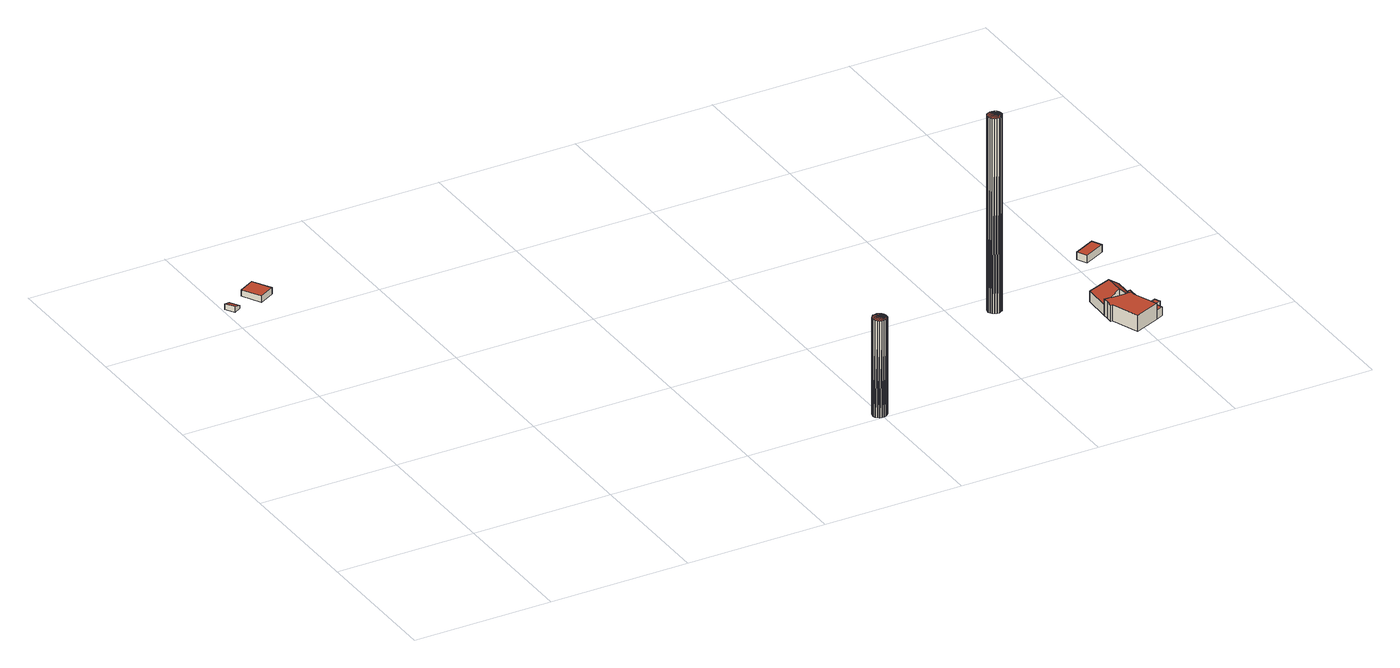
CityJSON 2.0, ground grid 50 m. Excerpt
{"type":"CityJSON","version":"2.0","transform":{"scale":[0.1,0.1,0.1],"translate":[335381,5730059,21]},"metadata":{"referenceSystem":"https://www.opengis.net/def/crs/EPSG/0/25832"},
"CityObjects":{
"building1":{"type":"Building","attributes":{"Geometrietyp2DReferenz":"3000","Gemeindeschluessel":"05170012","function":"51009_1610","roofType":"2100","measuredHeight":2.19},"geometry":[{"type":"Solid","lod":"2","boundaries":[[[[0,1,2,3]],[[4,5,1,0]],[[6,7,5,4]],[[3,2,7,6]],[[4,0,3,6]],[[1,5,7,2]]]],"semantics":{"surfaces":[{"type":"WallSurface"},{"type":"RoofSurface"},{"type":"GroundSurface"}],"values":[[0,0,0,0,1,2]]}}]},
"building2":{"type":"Building","attributes":{"Geometrietyp2DReferenz":"3000","Gemeindeschluessel":"05170012","function":"51009_1610","roofType":"1000","measuredHeight":2.34},"geometry":[{"type":"Solid","lod":"2","boundaries":[[[[8,9,10,11]],[[12,13,9,8]],[[14,15,13,12]],[[11,10,15,14]],[[12,8,11,14]],[[9,13,15,10]]]],"semantics":{"surfaces":[{"type":"WallSurface"},{"type":"RoofSurface"},{"type":"GroundSurface"}],"values":[[0,0,0,0,1,2]]}}]},
"building3":{"type":"Building","attributes":{"Geometrietyp2DReferenz":"1000","Gemeindeschluessel":"05170012","function":"51002_1251","roofType":"1000","measuredHeight":35.52},"geometry":[{"type":"Solid","lod":"2","boundaries":[[[[16,17,18]],[[17,19,18]],[[20,21,16]],[[21,17,16]],[[22,23,20]],[[23,21,20]],[[24,25,22]],[[25,23,22]],[[26,27,24]],[[27,25,24]],[[28,29,26]],[[29,27,26]],[[30,31,28]],[[31,29,28]],[[32,33,30]],[[33,31,30]],[[34,35,32]],[[35,33,32]],[[36,37,34]],[[37,35,34]],[[38,39,36]],[[39,37,36]],[[40,41,38]],[[41,39,38]],[[42,43,40]],[[43,41,40]],[[44,45,42]],[[45,43,42]],[[46,47,44]],[[47,45,44]],[[48,49,46]],[[49,47,46]],[[50,51,52]],[[52,51,48]],[[51,49,48]],[[53,50,52]],[[54,55,53]],[[55,50,53]],[[18,19,54]],[[19,55,54]],[[19,17,55]],[[17,21,55]],[[21,23,55]],[[23,25,55]],[[25,27,55]],[[27,29,55]],[[29,31,55]],[[31,33,55]],[[33,35,55]],[[35,37,55]],[[37,39,55]],[[39,41,55]],[[41,43,55]],[[43,45,55]],[[45,47,55]],[[47,49,55]],[[49,51,55]],[[51,50,55]],[[16,18,20]],[[18,54,20]],[[54,53,20]],[[53,52,20]],[[52,48,20]],[[48,46,20]],[[46,44,20]],[[44,42,20]],[[42,40,20]],[[40,38,20]],[[38,36,20]],[[36,34,20]],[[34,32,20]],[[32,30,20]],[[30,28,20]],[[28,26,20]],[[26,24,20]],[[24,22,20]]]],"semantics":{"surfaces":[{"type":"WallSurface"},{"type":"GroundSurface"},{"type":"RoofSurface"}],"values":[[0,0,0,0,0,0,0,0,0,0,0,0,0,0,0,0,0,0,0,0,0,0,0,0,0,0,0,0,0,0,0,0,0,0,0,0,0,0,0,0,1,1,1,1,1,1,1,1,1,1,1,1,1,1,1,1,1,1,2,2,2,2,2,2,2,2,2,2,2,2,2,2,2,2,2,2]]}}]},
"building4":{"type":"Building","attributes":{"Geometrietyp2DReferenz":"1000","Gemeindeschluessel":"05170012","function":"51002_1251","roofType":"1000","measuredHeight":71.6},"geometry":[{"type":"Solid","lod":"2","boundaries":[[[[56,57,58]],[[57,59,58]],[[60,61,56]],[[61,57,56]],[[62,63,60]],[[63,61,60]],[[64,65,62]],[[65,63,62]],[[66,67,64]],[[67,65,64]],[[68,69,66]],[[69,67,66]],[[70,71,68]],[[71,69,68]],[[72,73,70]],[[73,71,70]],[[74,75,72]],[[75,73,72]],[[76,77,74]],[[77,75,74]],[[78,79,76]],[[79,77,76]],[[80,81,78]],[[81,79,78]],[[82,83,80]],[[83,81,80]],[[84,85,82]],[[85,83,82]],[[86,87,84]],[[87,85,84]],[[88,89,86]],[[89,87,86]],[[90,91,88]],[[91,89,88]],[[92,93,90]],[[93,91,90]],[[94,95,92]],[[95,93,92]],[[58,59,94]],[[59,95,94]],[[77,79,75]],[[79,81,75]],[[81,83,75]],[[83,85,75]],[[85,87,75]],[[87,89,75]],[[89,91,75]],[[91,93,75]],[[93,95,75]],[[95,59,75]],[[59,57,75]],[[57,61,75]],[[61,63,75]],[[63,65,75]],[[65,67,75]],[[67,69,75]],[[69,71,75]],[[71,73,75]],[[70,68,80]],[[68,66,80]],[[66,64,80]],[[64,62,80]],[[62,60,80]],[[60,56,80]],[[56,58,80]],[[58,94,80]],[[94,92,80]],[[92,90,80]],[[90,88,80]],[[88,86,80]],[[86,84,80]],[[84,82,80]],[[78,76,80]],[[76,74,80]],[[74,72,80]],[[72,70,80]]]],"semantics":{"surfaces":[{"type":"WallSurface"},{"type":"GroundSurface"},{"type":"RoofSurface"}],"values":[[0,0,0,0,0,0,0,0,0,0,0,0,0,0,0,0,0,0,0,0,0,0,0,0,0,0,0,0,0,0,0,0,0,0,0,0,0,0,0,0,1,1,1,1,1,1,1,1,1,1,1,1,1,1,1,1,1,1,2,2,2,2,2,2,2,2,2,2,2,2,2,2,2,2,2,2]]}}]},
"building5":{"type":"Building","attributes":{"Gemeindeschluessel":"05170012","Geometrietyp2DReferenz":"3000","function":"31001_1010"},"address":[{"country":"Germany","locality":"Hamminkeln","thoroughfareNumber":"6","thoroughfareName":"Vierwinden"}],"children":["building5-1","building5-2"]},
"building5-1":{"type":"BuildingPart","attributes":{"roofType":"5000","measuredHeight":8.17},"parents":["building5"],"geometry":[{"type":"MultiSurface","lod":"2","boundaries":[[[96,97,98,99]],[[100,101,97,96]],[[102,103,101,100]],[[104,105,103,102]],[[106,107,105,104]],[[108,109,107,106]],[[110,111,109,108]],[[112,110,108,106,113]],[[106,104,102,100,96,113]],[[96,99,112,113]],[[98,97,101,103,105,107,109,111,114]],[[112,115,116]],[[116,115,99,98,114]],[[112,116,117]],[[111,110,117,116,114]]],"semantics":{"surfaces":[{"type":"WallSurface"},{"type":"RoofSurface"},{"type":"GroundSurface"},{"type":"ClosureSurface"}],"values":[0,0,0,0,0,0,0,1,1,1,2,0,3,0,3]}}]},
"building5-2":{"type":"BuildingPart","attributes":{"roofType":"9999","measuredHeight":5.92},"parents":["building5"],"geometry":[{"type":"MultiSurface","lod":"2","boundaries":[[[118,119,120,121,122,123,124,125]],[[123,126,127,124]],[[122,98,126,123]],[[117,121,110]],[[122,115,99]],[[120,128,111,121]],[[119,129,128,120]],[[118,130,129,119]],[[125,131,130,118]],[[124,127,131,125]],[[99,115,116,114,98]],[[116,117,110,111,114]],[[126,98,111,128,129,130,131,127]]],"semantics":{"surfaces":[{"type":"RoofSurface"},{"type":"WallSurface"},{"type":"GroundSurface"}],"values":[0,1,1,1,1,1,1,1,1,1,1,1,2]}}]},
"building6":{"type":"Building","attributes":{"Geometrietyp2DReferenz":"3000","Gemeindeschluessel":"05170012","function":"51009_1610","roofType":"1000","measuredHeight":3.82},"geometry":[{"type":"Solid","lod":"2","boundaries":[[[[132,133,134,135]],[[108,109,133,132]],[[136,137,109,108]],[[135,134,137,136]],[[108,132,135,136]],[[133,109,137,134]]]],"semantics":{"surfaces":[{"type":"WallSurface"},{"type":"RoofSurface"},{"type":"GroundSurface"}],"values":[[0,0,0,0,1,2]]}}]},
"building7":{"type":"Building","attributes":{"Geometrietyp2DReferenz":"3000","Gemeindeschluessel":"05170012","function":"51009_1610","roofType":"1000","measuredHeight":3.22},"geometry":[{"type":"Solid","lod":"2","boundaries":[[[[138,139,140,141]],[[142,143,139,138]],[[144,145,143,142]],[[146,147,145,144]],[[148,149,147,146]],[[141,140,149,148]],[[146,144,142,138,141,148]],[[139,143,145,147,149,140]]]],"semantics":{"surfaces":[{"type":"WallSurface"},{"type":"RoofSurface"},{"type":"GroundSurface"}],"values":[[0,0,0,0,0,0,1,2]]}}]},
"building8":{"type":"Building","attributes":{"Geometrietyp2DReferenz":"3000","Gemeindeschluessel":"05170012","function":"31001_2463","roofType":"1000","measuredHeight":2.7},"address":[{"country":"Germany","locality":"Hamminkeln","thoroughfareNumber":"6","thoroughfareName":"Vierwinden"}],"geometry":[{"type":"Solid","lod":"2","boundaries":[[[[150,151,152,153]],[[154,155,151,150]],[[156,157,155,154]],[[153,152,157,156]],[[154,150,153,156]],[[151,155,157,152]]]],"semantics":{"surfaces":[{"type":"WallSurface"},{"type":"RoofSurface"},{"type":"GroundSurface"}],"values":[[0,0,0,0,1,2]]}}]},
"building9":{"type":"Building","attributes":{"Geometrietyp2DReferenz":"3000","Gemeindeschluessel":"05170012","function":"51009_1610","roofType":"1000","measuredHeight":1.85},"geometry":[{"type":"Solid","lod":"2","boundaries":[[[[158,159,160,161]],[[162,163,159,158]],[[164,165,163,162]],[[161,160,165,164]],[[162,158,161,164]],[[159,163,165,160]]]],"semantics":{"surfaces":[{"type":"WallSurface"},{"type":"RoofSurface"},{"type":"GroundSurface"}],"values":[[0,0,0,0,1,2]]}}]}
},
"vertices":[
[26,1591,30],[26,1591,9],[51,1606,9],[51,1606,20],[6,1623,30],[6,1623,9],[31,1638,20],[31,1638,9],
[187,1637,31],[187,1637,8],[150,1704,8],[150,1704,31],[132,1606,31],[132,1606,8],[95,1673,31],[95,1673,8],
[1521,39,359],[1521,39,4],[1516,45,359],[1516,45,4],[1523,32,359],[1523,32,4],[1523,24,359],[1523,24,4],[1521,16,359],[1521,16,4],[1516,10,359],[1516,10,4],[1510,5,359],[1510,5,4],[1502,3,359],[1502,3,4],[1495,3,359],[1495,3,4],[1487,5,359],[1487,5,4],[1481,10,359],[1481,10,4],[1476,16,359],[1476,16,4],[1474,24,359],[1474,24,4],[1474,32,359],[1474,32,4],[1476,39,359],[1476,39,4],[1481,45,359],[1481,45,4],[1487,50,359],[1487,50,4],[1502,52,4],[1495,52,4],[1495,52,359],[1502,52,359],[1510,50,359],[1510,50,4],
[2118,409,723],[2118,409,7],[2122,402,723],[2122,402,7],[2115,416,723],[2115,416,7],[2115,424,723],[2115,424,7],[2118,432,723],[2118,432,7],[2122,438,723],[2122,438,7],[2129,442,723],[2129,442,7],[2136,445,723],[2136,445,7],[2144,445,723],[2144,445,7],[2151,442,723],[2151,442,7],[2158,438,723],[2158,438,7],[2162,432,723],[2162,432,7],[2165,424,723],[2165,424,7],[2165,416,723],[2165,416,7],[2162,409,723],[2162,409,7],[2158,402,723],[2158,402,7],[2151,398,723],[2151,398,7],[2144,395,723],[2144,395,7],[2136,395,723],[2136,395,7],[2129,398,723],[2129,398,7],
[2424,307,52],[2424,307,14],[2421,208,14],[2421,208,52],[2466,305,52],[2466,305,14],[2466,309,47],[2466,309,14],[2528,307,47],[2528,307,14],[2528,303,52],[2528,303,14],[2526,205,52],[2526,205,14],[2518,206,59],[2518,206,14],[2474,206,96],[2475,275,96],[2474,206,14],[2447,207,73],[2474,206,73],[2501,206,73],
[2463,66,73],[2553,102,73],[2518,193,73],[2518,206,73],[2421,208,73],[2421,186,73],[2420,163,73],[2426,162,73],[2421,186,14],[2420,163,14],[2518,193,14],[2553,102,14],[2463,66,14],[2426,162,14],
[2539,205,52],[2539,205,14],[2540,249,14],[2540,249,52],[2527,249,52],[2527,249,14],
[2592,149,47],[2592,149,15],[2584,168,15],[2584,168,47],[2570,141,47],[2570,141,15],[2580,114,47],[2580,114,15],[2553,102,47],[2553,102,15],[2535,149,47],[2535,149,15],
[2599,605,36],[2599,605,9],[2524,568,9],[2524,568,36],[2617,569,36],[2617,569,9],[2542,532,36],[2542,532,9],
[2577,1143,26],[2577,1143,7],[2572,1182,7],[2572,1182,26],[2564,1141,26],[2564,1141,7],[2559,1180,26],[2559,1180,7]
]}
